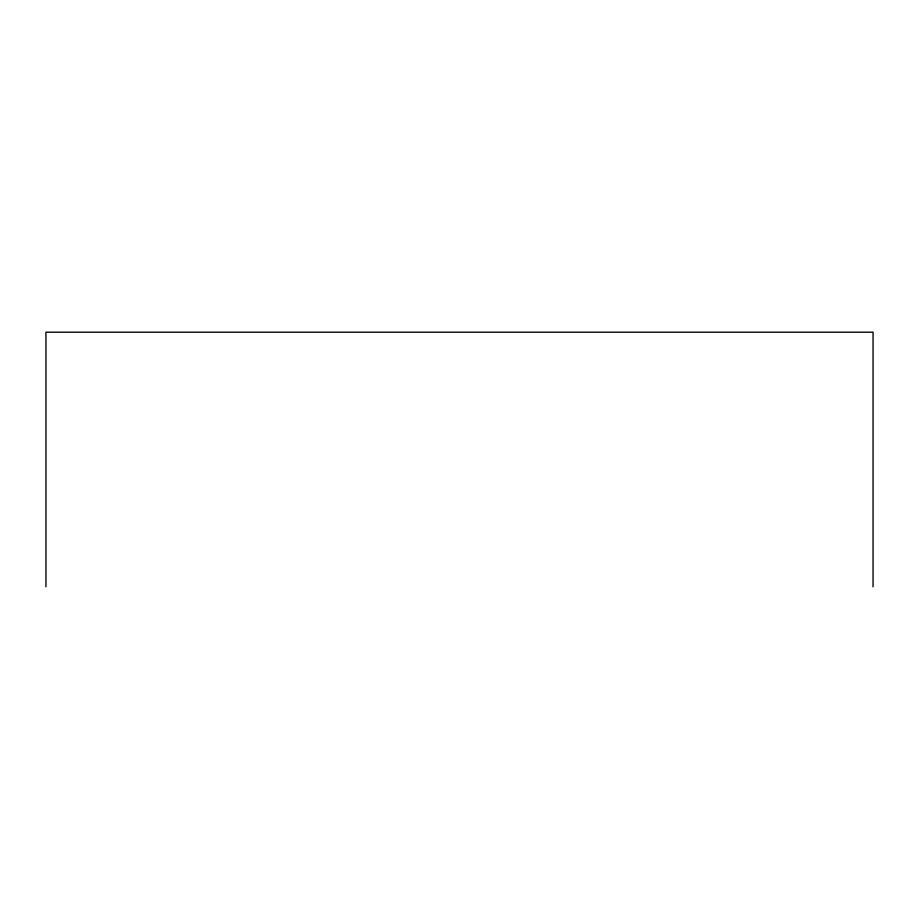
<?xml version="1.0" encoding="UTF-8"?>
<svg xmlns="http://www.w3.org/2000/svg" width="919" height="919" viewBox="0 0 919 919"><rect width="100%" height="100%" fill="white"/><g stroke="black" fill="none" stroke-linecap="round" stroke-linejoin="round"><path stroke-width="1.38" d="M873.05 586.804L873.05 332.196L45.95 332.196L45.95 586.804"/></g></svg>
